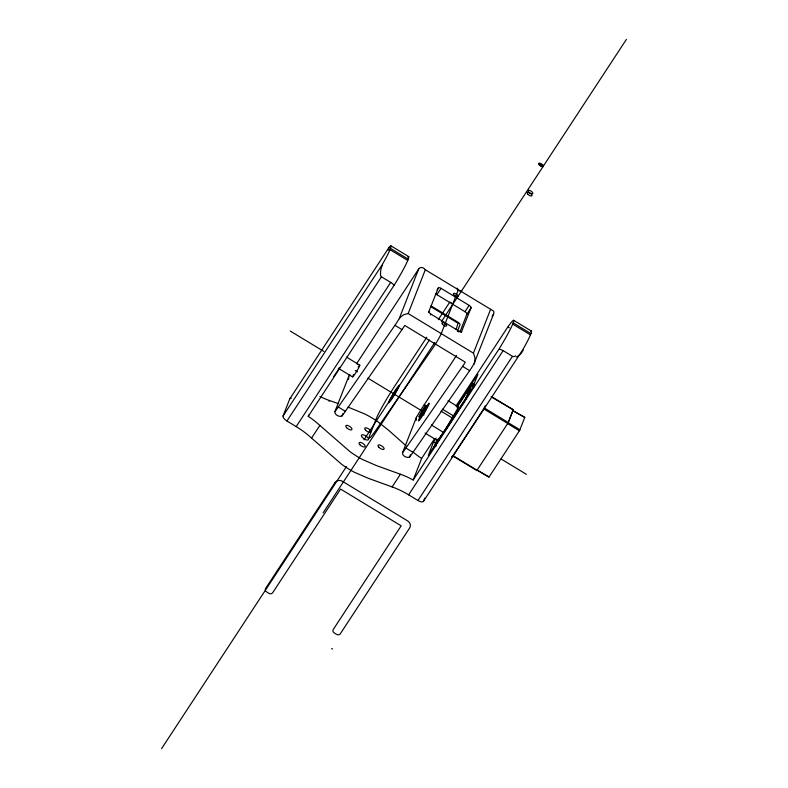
<?xml version="1.0" encoding="UTF-8"?>
<svg xmlns="http://www.w3.org/2000/svg" width="788" height="788" viewBox="0 0 788 788"><rect width="100%" height="100%" fill="white"/><g stroke="black" fill="none" stroke-linecap="round" stroke-linejoin="round"><path stroke-width="1.18" d="M422.87 414.734L423.136 414.045M388.317 250.249L389.095 247.343A27.649 2.147 -58.8 0 1 390.484 248.378L408.233 259.154L407.731 260.424A27.649 2.147 -58.8 0 1 394.089 285.345L308.246 416.33A41.468 16.893 33.2 0 1 319.859 425.421L349.852 451.544A41.045 16.715 33.2 0 0 356.678 456.154A45.369 18.479 33.2 0 0 358.156 457.05L358.904 457.493A35.381 14.411 33.2 0 0 362.923 459.69L376.378 465.55L400.432 474.248A41.468 16.893 33.2 0 1 413.198 480L499.06 348.995A27.649 2.147 -58.8 0 0 512.692 324.104L513.185 322.834L530.945 333.6L530.442 334.88A27.649 2.147 -58.8 0 1 522.72 349.852L423.52 501.217A5.526 2.256 33.2 0 1 417.965 500.498L408.627 494.834A41.468 16.893 33.2 0 0 392.129 486.925L368.075 478.217L354.61 472.357A35.381 14.411 33.2 0 1 350.601 470.16L349.852 469.717A45.369 18.479 33.2 0 1 348.375 468.821A41.045 16.715 33.2 0 1 341.549 464.211L311.555 438.098A41.468 16.893 33.2 0 0 296.19 426.603L286.94 420.999A5.526 2.256 33.2 0 1 283.059 415.995L289.757 398.915L389.095 247.343M437.448 439.783L437.458 439.34M437.439 439.97L437.36 440.502A15.317 6.245 33.2 0 0 437.419 440.147L437.429 440.029M474.573 362.549L475.026 357.949L473.43 353.152L408.154 313.545L403.722 314.688L400.117 317.377M425.737 410.174L423.511 414.025M435.439 445.476C441.96 432.927 432.563 446.047 435.734 445.141L443.358 432.642M476.799 470.574L508.004 423.048L513.008 410.252M488.846 477.242L477.075 470.072L489.141 476.907L519.617 430.406L524.788 417.404L512.712 410.587L524.739 417.394M308.246 416.33L308.768 414.981M283.059 415.995L382.269 264.63A27.649 2.147 -58.8 0 0 389.981 249.658L390.484 248.378M357.525 364.174L356.639 363.632L418.674 268.984C420.221 266.344 423.974 267.516 425.313 269.752L493.761 311.201L493.84 313.397L473.933 363.938A11.062 0.857 -58.8 0 1 469.648 370.656L412.991 452.342A27.649 2.147 -58.8 0 1 409.612 457.001C407.081 458.508 402.057 455.809 402.491 452.785A27.649 2.147 -58.8 0 0 405.918 448.057L462.576 366.361A11.062 0.857 -58.8 0 0 465.304 362.194L404.736 325.444A11.062 0.857 -58.8 0 1 402.008 329.611L345.361 411.306A27.649 2.147 -58.8 0 1 341.972 415.966C339.451 417.463 334.427 414.764 334.851 411.75L348.788 376.24A27.649 2.147 -58.8 0 1 349.813 374.527M341.972 415.966L342.839 413.749M418.674 268.984L399.221 318.608A11.062 0.857 -58.8 0 1 394.936 325.326L338.288 407.012A27.649 2.147 -58.8 0 1 334.9 411.681L334.9 411.681M408.154 313.545L425.313 269.752M428.514 312.422L438.295 287.984A2.768 1.123 33.2 0 1 441.073 288.349L469.116 305.36A2.768 1.123 33.2 0 1 471.057 307.862L461.266 332.3M402.54 452.716L416.428 417.285A27.649 2.147 -58.8 0 1 424.269 404.668L456.498 355.506M456.124 329.394L458.055 323.247L430.74 306.63M457.336 331.521L459.975 324.764A2.768 1.123 33.2 0 0 458.045 322.262L431.036 305.882M409.612 457.001L410.479 454.794M459.956 331.925L466.9 314.195L471.057 307.862M413.198 480L421.639 458.478L434.434 438.946M540.716 165.884L541.08 164.968M436.089 438.069L433.567 441.92L428.337 455.267L466.112 397.694M473.43 353.152L490.599 309.359M423.52 501.217L424.771 498.016M473.854 385.884L471.185 384.81L466.181 397.546L466.91 397.467L471.923 384.682L457.247 406.953M451.82 457.158L452.125 456.37M485.28 405.79L483.458 409.267M484.354 407.977L508.27 422.555L513.274 409.78L491.407 396.541M443.447 432.405L431.42 424.968M420.378 415.788L420.181 416.586L426.121 406.775L420.467 415.581M466.89 397.497L465.59 398.669L466.703 399.349M508.25 422.595L507.61 423.619L519.39 430.76M442.629 434.355L442.521 434.582A15.317 13.938 21.4 0 1 442.127 435.35L441.408 435.488M437.271 439.34A17.277 1.34 -58.8 0 0 441.566 435.163A17.277 1.34 -58.8 0 0 452.105 417.876L453.327 415.808A7.811 0.611 -58.8 0 0 457.473 408.627A7.811 0.611 -58.8 0 0 457.483 407.337M423.52 413.336L424.003 412.498M348.788 376.24L348.532 379.452M416.428 417.285L416.143 420.428M466.004 397.94L472.692 387.578L477.922 374.231L472.248 382.899L474.474 384.249M424.318 411.976L425.018 410.893M286.94 420.999L381.441 276.795L390.7 282.399L296.19 426.603M329.079 401.368L329.601 400.58L338.239 403.574M311.555 438.098L319.859 425.421M437.005 289.964L438.295 287.984M435.34 294.022A2.768 1.123 33.2 0 1 436.916 294.682L441.073 288.349M430.455 314.914L430.967 314.126A2.768 1.123 33.2 0 1 429.036 311.634M426.8 337.185L394.433 386.563A27.649 2.147 -58.8 0 0 376.408 418.359L369.651 435.587A27.649 2.147 -58.8 0 0 376.083 429.952L432.73 348.257A11.062 0.857 -58.8 0 0 441.231 333.619L458.508 289.334L458.005 289.748M438.256 319.692L449.721 302.198M161.609 748.6L346.444 466.565M363.977 439.803L429.421 339.963M441.556 321.435L626.391 39.4M323.129 512.83L434.799 342.445M466.9 314.195A2.768 1.123 33.2 0 0 464.969 311.693L469.116 305.36M458.498 331.935L459.01 331.147A2.768 1.123 33.2 0 0 461.788 331.502M492.086 316.284L493.377 314.304M392.129 486.925L400.432 474.248M455.986 406.056L507.856 326.921A27.649 2.147 -58.8 0 1 513.185 322.834M456.636 406.46L472.219 382.879M456.695 406.874L471.066 384.948L474.376 386.691M466.388 398.364L445.781 429.775A15.317 13.938 21.4 0 1 445.309 430.366L443.762 432.021M408.627 494.834L503.138 350.63L512.476 356.294L417.965 500.498M483.339 409.445L451.918 457.286M425.116 410.765L425.599 410.134M423.432 414.143L422.91 414.754M445.781 429.775L445.752 428.839M513.244 409.75L491.121 396.856M476.858 470.564L452.864 456.025M434.04 446.619L434.749 447.052M348.099 407.12L364.608 413.897A41.912 17.07 33.2 0 1 373.207 418.655L373.945 419.118A35.381 14.411 33.2 0 1 377.807 421.688L388.691 430.317L406.155 445.87M538.716 163.53L543.434 166.396M391.025 245.895L408.696 256.612M513.648 320.292L531.476 331.118M389.981 249.658L407.731 260.424M512.692 324.104L530.442 334.88M436.916 294.682L464.969 311.693M430.967 314.126L459.01 331.147M394.936 325.326L402.008 329.611M462.576 366.361L469.648 370.656M471.322 384.051L473.549 385.391M508.142 422.663L519.932 429.815M483.812 408.933L507.748 423.461M442.265 409.1L453.327 415.808M441.044 411.159L452.105 417.876M346.474 357.082L359.811 365.179M424.269 404.668L425.156 405.209M423.471 408.578L424.18 409.011M290.26 331.049L323.829 351.428M355.309 370.518L357.407 371.798M367.897 378.161L423.501 411.897M501.138 459.01L526.325 474.287M422.269 413.897L423.993 414.941M421.383 413.917L422.092 414.35M338.239 368.242L352.6 376.959M425.057 433.055L437.133 440.384M433.567 441.92L436.532 443.723M453.149 455.71L477.095 470.239M434.937 445.456L436.05 446.126M338.288 407.012L345.361 411.306M405.918 448.057L412.991 452.342M331.709 648.544L332.585 649.085M448.057 400.698L458.084 406.795M394.089 285.345L393.773 284.97A13.317 13.229 -12.8 0 0 390.71 282.38M461.798 290.949A2.768 1.123 33.2 0 1 459.03 290.595A2.768 1.123 33.2 0 1 457.089 288.093M358.166 367.05A6.915 0.542 -58.8 0 1 359.111 367.001A6.915 0.542 -58.8 0 1 353.861 375.62A6.915 0.542 -58.8 0 1 353.615 374.536M329.601 400.58A41.468 16.893 33.2 0 1 319.958 396.502M289.757 398.915A5.526 2.256 33.2 0 1 291.333 398.216M380.555 273.869A13.908 11.298 -86.5 0 1 382.594 264.896M381.343 276.884A3.576 3.418 -82.7 0 1 380.535 273.968M499.494 349.143A13.317 13.15 -1.4 0 1 503.118 350.67M515.549 355.841A3.576 3.546 -10.4 0 1 512.427 356.471M523.202 350.059A13.908 13.642 -14.4 0 1 516.17 357.043M421.639 458.478A41.468 16.893 33.2 0 1 412.794 451.839M530.836 331.295A27.649 2.147 -58.8 0 1 530.945 333.6M407.78 257.144A27.649 2.147 -58.8 0 1 408.233 259.154M507.935 327.237A14.283 10.047 26.8 0 1 509.373 327.808M339.766 367.385A22.813 1.773 -58.8 0 1 333.669 376.497M399.378 318.726A6.728 4.836 -64.4 0 1 400.245 317.544M474.711 362.579A6.728 5.812 -49.1 0 1 474.071 364.007M451.189 302.513A2.768 1.123 33.2 0 1 450.766 302.237M423.924 410.44A10.372 0.808 -58.8 0 1 429.017 404.214A10.372 0.808 -58.8 0 1 420.841 418.231A10.372 0.808 -58.8 0 1 420.359 416.547M334.92 482.689L265.654 588.38A2.768 2.512 21.4 0 0 266.63 591.916L268.984 593.344A2.768 2.512 21.4 0 0 272.727 592.665L340.603 489.082L401.171 525.832L333.294 629.415A2.768 2.512 21.4 0 0 334.26 632.951L336.624 634.389A2.768 2.512 21.4 0 0 340.357 633.7L409.632 528.009A5.526 5.033 21.4 0 0 407.682 520.927L342.406 481.32A5.526 5.033 21.4 0 0 334.92 482.689M527.842 194.183A2.768 1.123 33.2 0 0 531.89 195.779A2.768 1.123 33.2 0 0 529.112 192.686A2.768 1.123 33.2 0 0 527.842 194.183M528.659 192.026A2.768 1.123 33.2 0 0 532.718 193.651A2.768 1.123 33.2 0 0 529.979 190.558A2.768 1.123 33.2 0 0 528.659 192.026M539.278 164.909A2.768 1.123 33.2 0 0 543.346 166.534A2.768 1.123 33.2 0 0 540.607 163.441A2.768 1.123 33.2 0 0 539.278 164.909M392.394 397.507A6.915 0.542 -58.8 0 0 397.605 388.12A6.915 0.542 -58.8 0 0 392 396.374A6.915 0.542 -58.8 0 0 392.394 397.507M346.651 427.707A3.595 1.468 33.2 0 0 351.862 429.618A3.595 1.468 33.2 0 0 348.06 425.599A3.595 1.468 33.2 0 0 346.651 427.707M359.88 444.747A3.595 1.468 33.2 0 0 365.09 446.658A3.595 1.468 33.2 0 0 361.288 442.649A3.595 1.468 33.2 0 0 359.88 444.747M378.821 447.22A3.595 1.468 33.2 0 0 384.032 449.13A3.595 1.468 33.2 0 0 380.23 445.121A3.595 1.468 33.2 0 0 378.821 447.22M365.593 430.179A3.595 1.468 33.2 0 0 370.803 432.09A3.595 1.468 33.2 0 0 367.001 428.071A3.595 1.468 33.2 0 0 365.593 430.179M362.391 437.478A4.147 1.694 33.2 0 0 368.41 439.674A4.147 1.694 33.2 0 0 364.026 435.045A4.147 1.694 33.2 0 0 362.391 437.478M421.679 414.971A6.915 0.542 -58.8 0 0 426.732 405.771A6.915 0.542 -58.8 0 0 420.999 414.291A6.915 0.542 -58.8 0 0 421.679 414.971M420.969 414.537A6.915 0.542 -58.8 0 0 426.022 405.347A6.915 0.542 -58.8 0 0 420.29 413.858A6.915 0.542 -58.8 0 0 420.969 414.537M391.597 399.26A10.372 0.808 -58.8 0 0 399.408 385.184A10.372 0.808 -58.8 0 0 390.996 397.556A10.372 0.808 -58.8 0 0 391.597 399.26M454.065 295.155A2.768 1.123 33.2 0 0 458.084 296.643A2.768 1.123 33.2 0 0 455.178 293.56A2.768 1.123 33.2 0 0 454.065 295.155M442.472 324.262A2.768 1.123 33.2 0 0 446.56 325.966A2.768 1.123 33.2 0 0 443.91 322.883A2.768 1.123 33.2 0 0 442.472 324.262"/></g></svg>
